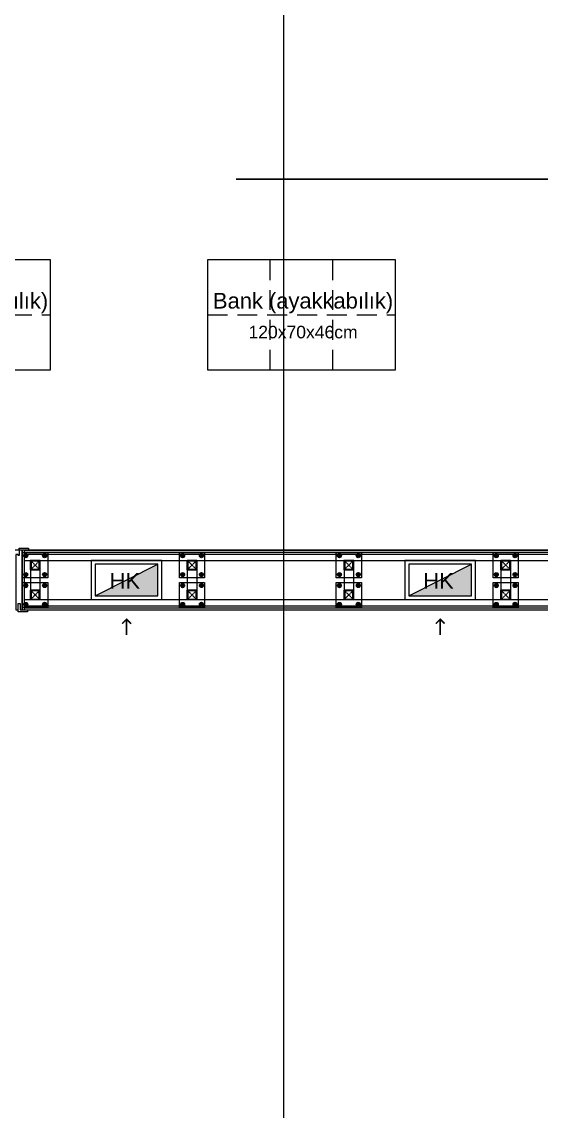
# Model space of a CAD drawing. Header units: centimetres. Extents: x 405464 to 563355, y 50011 to 66875.
# Drawn here: x 507421 to 507753, y 56321 to 57015 of the extents above; entities that cross this region are included whole.
import ezdxf
from ezdxf.enums import TextEntityAlignment as Align

# ---------------------------------------------------------------- set-up
doc = ezdxf.new("R2010")
doc.units = ezdxf.units.CM
for name, pattern in [('CHAIN', [0.3543, 0.2362, -0.0295, 0.0591, -0.0295]), ('DASHDOT', [25.4, 12.7, -6.35, 0, -6.35]), ('DASHED', [4, 2, -2]), ('DASHED2', [9.525, 6.35, -3.175]), ('M00$0$CENTER', [50.8, 31.75, -6.35, 6.35, -6.35])]:
    doc.linetypes.add(name, pattern=pattern)
doc.layers.get('0').update_dxf_attribs({"lineweight": 9})
doc.layers.add('-MH_Ad', color=1, linetype='Continuous', lineweight=9, true_color=0xff0000)
doc.layers.add('DV_alçıpanel_duvar_yeni', color=1, linetype='Continuous', lineweight=20, true_color=0xff0000)
for name, color, linetype, lineweight in [('0-KRCN-MİMARİ-220526', 8, 'Continuous', 9), ('A_Aks', 30, 'DASHDOT', 9), ('D_Profil', 155, 'Continuous', 15), ('G_0.09', 254, 'Continuous', 9), ('M00$0$A_Iskelet', 20, 'Continuous', 25), ('M00$0$D_Merkez', 51, 'M00$0$CENTER', 13), ('M00$0$D_Profil', 155, 'Continuous', 15), ('MH_Alan', 51, 'Continuous', 9), ('TF_Mobilya', 142, 'Continuous', 9)]:
    doc.layers.add(name, color=color, linetype=linetype, lineweight=lineweight)
doc.layers.add('_statik', color=2, linetype='Continuous')
doc.styles.add('MP_KAPI_POZ', font='arial.ttf')
doc.styles.add('Normal', font='arial.ttf')

# ---------------------------------------------------------------- blocks, each defined once
blk = doc.blocks.new('a_aks')
at = {"layer": 'A_Aks', "color": 8, "ltscale": 200}
blk.add_line((3230, 5308.05), (3230, -831.11), dxfattribs=at)
blk = doc.blocks.new('mimari_yeni_durum')
at = {"layer": 'A_Aks', "color": 8}
blk.add_blockref('a_aks', (0, 0), dxfattribs=at)
blk = doc.blocks.new('hazırlık_alanları_yp')
at = {"layer": 'TF_Mobilya', "color": 8, "linetype": 'DASHED2', "ltscale": 2}
for p, q in [((1591.6, 4474), (1591.6, 4544)), ((1631.6, 4474), (1631.6, 4544))]:
    blk.add_line(p, q, dxfattribs=at)
at = {"layer": 'TF_Mobilya', "color": 8}
for points in [[(1331.6, 4474), (1451.6, 4474), (1451.6, 4544), (1331.6, 4544)], [(1551.6, 4474), (1671.6, 4474), (1671.6, 4544), (1551.6, 4544)]]:
    blk.add_lwpolyline(points, close=True, dxfattribs=at)
at = {"layer": 'TF_Mobilya', "color": 8, "linetype": 'DASHED2', "ltscale": 2}
for points in [[(1331.6, 4509), (1451.6, 4509)], [(1551.6, 4509), (1671.6, 4509)]]:
    blk.add_lwpolyline(points, dxfattribs=at)
at = {"layer": 'TF_Mobilya', "color": 8, "style": 'MP_KAPI_POZ'}
for s, height, p in [('Bank (ayakkabılık)', 10, (1392.56, 4518.01)), ('Bank (ayakkabılık)', 10, (1612.56, 4518.01)), ('120x70x46cm', 8, (1612.56, 4498.01))]:
    blk.add_text(s, height=height, dxfattribs=at).set_placement(p, align=Align.MIDDLE_CENTER)
blk = doc.blocks.new('A$C17b1b0ad')
at = {"layer": 'MH_Alan', "color": 8}
blk.add_lwpolyline([(8656.98, 4416), (2547.5, 4416), (2547.5, 4826)], dxfattribs=at)
blk = doc.blocks.new('statik_temel_kalıp')
at = {"layer": '_statik', "color": 4, "linetype": 'DASHED', "ltscale": 100}
blk.add_line((-10930, -204.5), (-210, -204.5), dxfattribs=at)
blk = doc.blocks.new('*U114')
at = {"ltscale": 40}
blk.add_lwpolyline([(0, 0), (0, 6), (6, 6), (6, 0)], close=True, dxfattribs=at)
at = {"layer": 'M00$0$D_Merkez', "ltscale": 0.015}
for points in [[(0, 0), (6, 6)], [(0, 6), (6, 0)]]:
    blk.add_lwpolyline(points, dxfattribs=at)
at = {"layer": 'M00$0$D_Profil', "ltscale": 40}
blk.add_lwpolyline([(0.4, 0.4), (0.4, 5.6), (5.6, 5.6), (5.6, 0.4)], close=True, dxfattribs=at)
blk = doc.blocks.new('duvarlar')
h = blk.add_hatch(color=8)
h.dxf.hatch_style = 1
h.paths.add_polyline_path([(3150, 4387), (3150, 4407), (3110, 4387)])
h = blk.add_hatch(color=8)
h.dxf.hatch_style = 1
h.paths.add_polyline_path([(3350, 4387), (3350, 4407), (3310, 4387)])
at = {"color": 8}
for points in [[(3060.9, 4378), (3060.9, 4382), (3062.1, 4382), (3062.1, 4378), (3063.5, 4378), (3063.5, 4416), (3061.5, 4416), (3061.5, 4412.7), (3061, 4412.7), (3061, 4413.2), (3059.5, 4413.2), (3059.5, 4378)], [(3061.5, 4417.2), (3067.5, 4417.2), (3067.5, 4416), (3061.5, 4416)], [(3063.75, 4398.5), (3063.75, 4414.5), (3079.75, 4414.5), (3079.75, 4398.5)], [(3163.75, 4398.5), (3163.75, 4414.5), (3179.75, 4414.5), (3179.75, 4398.5)], [(3263.75, 4398.5), (3263.75, 4414.5), (3279.75, 4414.5), (3279.75, 4398.5)], [(3363.75, 4398.5), (3363.75, 4414.5), (3379.75, 4414.5), (3379.75, 4398.5)], [(3150, 4387), (3150, 4407), (3110, 4407), (3110, 4387)], [(3350, 4387), (3350, 4407), (3310, 4407), (3310, 4387)], [(3063.75, 4379.5), (3063.75, 4395.5), (3079.75, 4395.5), (3079.75, 4379.5)], [(3163.75, 4379.5), (3163.75, 4395.5), (3179.75, 4395.5), (3179.75, 4379.5)], [(3263.75, 4379.5), (3263.75, 4395.5), (3279.75, 4395.5), (3279.75, 4379.5)], [(3363.75, 4379.5), (3363.75, 4395.5), (3379.75, 4395.5), (3379.75, 4379.5)], [(3062.1, 4378), (3066.9, 4378), (3066.9, 4376.8), (3060.9, 4376.8), (3060.9, 4382), (3062.1, 4382)]]:
    blk.add_lwpolyline(points, close=True, dxfattribs=at)
for points in [[(3110, 4387), (3150, 4407)], [(3310, 4387), (3350, 4407)]]:
    blk.add_lwpolyline(points, dxfattribs=at)
at = {"color": 8, "const_width": 1}
for points in [[(3127.17, 4369.17), (3130, 4372), (3132.83, 4369.17)], [(3130, 4361.94), (3130, 4372)], [(3327.17, 4369.17), (3330, 4372), (3332.83, 4369.17)], [(3330, 4361.94), (3330, 4372)]]:
    blk.add_lwpolyline(points, dxfattribs=at)
at = {"layer": 'D_Profil', "color": 8}
for p, q in [((3064.75, 4409.5), (4178.75, 4409.5)), ((3068.75, 4403.5), (3068.75, 4390.5)), ((3074.75, 4403.5), (3074.75, 4390.5)), ((3168.75, 4403.5), (3168.75, 4390.5)), ((3174.75, 4403.5), (3174.75, 4390.5)), ((3268.75, 4403.5), (3268.75, 4390.5)), ((3274.75, 4403.5), (3274.75, 4390.5)), ((3368.75, 4403.5), (3368.75, 4390.5)), ((3374.75, 4403.5), (3374.75, 4390.5)), ((3064.75, 4384.5), (4178.75, 4384.5))]:
    blk.add_line(p, q, dxfattribs=at)
at = {"layer": 'DV_alçıpanel_duvar_yeni', "color": 8}
for p, q in [((3063.5, 4416), (3063.5, 4378)), ((3064.75, 4416), (3064.75, 4378)), ((3064.75, 4416), (4180, 4416)), ((3064.75, 4414.75), (4178.75, 4414.75)), ((3064.75, 4413.5), (4178.75, 4413.5)), ((3063.5, 4378), (4180, 4378)), ((3064.75, 4380.5), (4178.75, 4380.5)), ((3064.75, 4379.25), (4178.75, 4379.25))]:
    blk.add_line(p, q, dxfattribs=at)
at = {"layer": 'G_0.09', "color": 8}
for p, q in [((3065.75, 4413.67), (3064.74, 4413.09)), ((3064.74, 4413.09), (3064.74, 4411.91)), ((3064.74, 4411.91), (3065.75, 4411.33)), ((3066.76, 4413.09), (3065.75, 4413.67)), ((3065.75, 4411.33), (3066.76, 4411.91)), ((3066.76, 4411.91), (3066.76, 4413.09)), ((3076.74, 4413.09), (3077.75, 4413.67)), ((3076.74, 4411.91), (3076.74, 4413.09)), ((3077.75, 4411.33), (3076.74, 4411.91)), ((3077.75, 4413.67), (3078.76, 4413.09)), ((3078.76, 4411.91), (3077.75, 4411.33)), ((3078.76, 4413.09), (3078.76, 4411.91)), ((3165.75, 4413.67), (3164.74, 4413.09)), ((3164.74, 4413.09), (3164.74, 4411.91)), ((3164.74, 4411.91), (3165.75, 4411.33)), ((3166.76, 4413.09), (3165.75, 4413.67)), ((3165.75, 4411.33), (3166.76, 4411.91)), ((3166.76, 4411.91), (3166.76, 4413.09)), ((3176.74, 4413.09), (3177.75, 4413.67)), ((3176.74, 4411.91), (3176.74, 4413.09)), ((3177.75, 4411.33), (3176.74, 4411.91)), ((3177.75, 4413.67), (3178.76, 4413.09)), ((3178.76, 4411.91), (3177.75, 4411.33)), ((3178.76, 4413.09), (3178.76, 4411.91)), ((3265.75, 4413.67), (3264.74, 4413.09)), ((3264.74, 4413.09), (3264.74, 4411.91)), ((3264.74, 4411.91), (3265.75, 4411.33)), ((3266.76, 4413.09), (3265.75, 4413.67)), ((3265.75, 4411.33), (3266.76, 4411.91)), ((3266.76, 4411.91), (3266.76, 4413.09)), ((3276.74, 4413.09), (3277.75, 4413.67)), ((3276.74, 4411.91), (3276.74, 4413.09)), ((3277.75, 4411.33), (3276.74, 4411.91)), ((3277.75, 4413.67), (3278.76, 4413.09)), ((3278.76, 4411.91), (3277.75, 4411.33)), ((3278.76, 4413.09), (3278.76, 4411.91)), ((3365.75, 4413.67), (3364.74, 4413.09)), ((3364.74, 4413.09), (3364.74, 4411.91)), ((3364.74, 4411.91), (3365.75, 4411.33)), ((3366.76, 4413.09), (3365.75, 4413.67)), ((3365.75, 4411.33), (3366.76, 4411.91)), ((3366.76, 4411.91), (3366.76, 4413.09)), ((3376.74, 4413.09), (3377.75, 4413.67)), ((3376.74, 4411.91), (3376.74, 4413.09)), ((3377.75, 4411.33), (3376.74, 4411.91)), ((3377.75, 4413.67), (3378.76, 4413.09)), ((3378.76, 4411.91), (3377.75, 4411.33)), ((3378.76, 4413.09), (3378.76, 4411.91)), ((3064.74, 4401.09), (3065.75, 4401.67)), ((3065.75, 4401.67), (3066.76, 4401.09)), ((3077.75, 4401.67), (3076.74, 4401.09)), ((3078.76, 4401.09), (3077.75, 4401.67)), ((3164.74, 4401.09), (3165.75, 4401.67)), ((3165.75, 4401.67), (3166.76, 4401.09)), ((3177.75, 4401.67), (3176.74, 4401.09)), ((3178.76, 4401.09), (3177.75, 4401.67)), ((3264.74, 4401.09), (3265.75, 4401.67)), ((3265.75, 4401.67), (3266.76, 4401.09)), ((3277.75, 4401.67), (3276.74, 4401.09)), ((3278.76, 4401.09), (3277.75, 4401.67)), ((3364.74, 4401.09), (3365.75, 4401.67)), ((3365.75, 4401.67), (3366.76, 4401.09)), ((3377.75, 4401.67), (3376.74, 4401.09)), ((3378.76, 4401.09), (3377.75, 4401.67)), ((3064.74, 4399.91), (3064.74, 4401.09)), ((3065.75, 4399.33), (3064.74, 4399.91)), ((3065.75, 4394.67), (3064.74, 4394.09)), ((3066.76, 4399.91), (3065.75, 4399.33)), ((3066.76, 4394.09), (3065.75, 4394.67)), ((3066.76, 4401.09), (3066.76, 4399.91)), ((3076.74, 4401.09), (3076.74, 4399.91)), ((3076.74, 4399.91), (3077.75, 4399.33)), ((3076.74, 4394.09), (3077.75, 4394.67)), ((3077.75, 4399.33), (3078.76, 4399.91)), ((3077.75, 4394.67), (3078.76, 4394.09)), ((3078.76, 4399.91), (3078.76, 4401.09)), ((3164.74, 4399.91), (3164.74, 4401.09)), ((3165.75, 4399.33), (3164.74, 4399.91)), ((3165.75, 4394.67), (3164.74, 4394.09)), ((3166.76, 4399.91), (3165.75, 4399.33)), ((3166.76, 4394.09), (3165.75, 4394.67)), ((3166.76, 4401.09), (3166.76, 4399.91)), ((3176.74, 4401.09), (3176.74, 4399.91)), ((3176.74, 4399.91), (3177.75, 4399.33)), ((3176.74, 4394.09), (3177.75, 4394.67)), ((3177.75, 4399.33), (3178.76, 4399.91)), ((3177.75, 4394.67), (3178.76, 4394.09)), ((3178.76, 4399.91), (3178.76, 4401.09)), ((3264.74, 4399.91), (3264.74, 4401.09)), ((3265.75, 4399.33), (3264.74, 4399.91)), ((3265.75, 4394.67), (3264.74, 4394.09)), ((3266.76, 4399.91), (3265.75, 4399.33)), ((3266.76, 4394.09), (3265.75, 4394.67)), ((3266.76, 4401.09), (3266.76, 4399.91)), ((3276.74, 4401.09), (3276.74, 4399.91)), ((3276.74, 4399.91), (3277.75, 4399.33)), ((3276.74, 4394.09), (3277.75, 4394.67)), ((3277.75, 4399.33), (3278.76, 4399.91)), ((3277.75, 4394.67), (3278.76, 4394.09)), ((3278.76, 4399.91), (3278.76, 4401.09)), ((3364.74, 4399.91), (3364.74, 4401.09)), ((3365.75, 4399.33), (3364.74, 4399.91)), ((3365.75, 4394.67), (3364.74, 4394.09)), ((3366.76, 4399.91), (3365.75, 4399.33)), ((3366.76, 4394.09), (3365.75, 4394.67)), ((3366.76, 4401.09), (3366.76, 4399.91)), ((3376.74, 4401.09), (3376.74, 4399.91)), ((3376.74, 4399.91), (3377.75, 4399.33)), ((3376.74, 4394.09), (3377.75, 4394.67)), ((3377.75, 4399.33), (3378.76, 4399.91)), ((3377.75, 4394.67), (3378.76, 4394.09)), ((3378.76, 4399.91), (3378.76, 4401.09)), ((3064.74, 4394.09), (3064.74, 4392.91)), ((3064.74, 4392.91), (3065.75, 4392.33)), ((3065.75, 4392.33), (3066.76, 4392.91)), ((3066.76, 4392.91), (3066.76, 4394.09)), ((3076.74, 4392.91), (3076.74, 4394.09)), ((3077.75, 4392.33), (3076.74, 4392.91)), ((3078.76, 4392.91), (3077.75, 4392.33)), ((3078.76, 4394.09), (3078.76, 4392.91)), ((3164.74, 4394.09), (3164.74, 4392.91)), ((3164.74, 4392.91), (3165.75, 4392.33)), ((3165.75, 4392.33), (3166.76, 4392.91)), ((3166.76, 4392.91), (3166.76, 4394.09)), ((3176.74, 4392.91), (3176.74, 4394.09)), ((3177.75, 4392.33), (3176.74, 4392.91)), ((3178.76, 4392.91), (3177.75, 4392.33)), ((3178.76, 4394.09), (3178.76, 4392.91)), ((3264.74, 4394.09), (3264.74, 4392.91)), ((3264.74, 4392.91), (3265.75, 4392.33)), ((3265.75, 4392.33), (3266.76, 4392.91)), ((3266.76, 4392.91), (3266.76, 4394.09)), ((3276.74, 4392.91), (3276.74, 4394.09)), ((3277.75, 4392.33), (3276.74, 4392.91)), ((3278.76, 4392.91), (3277.75, 4392.33)), ((3278.76, 4394.09), (3278.76, 4392.91)), ((3364.74, 4394.09), (3364.74, 4392.91)), ((3364.74, 4392.91), (3365.75, 4392.33)), ((3365.75, 4392.33), (3366.76, 4392.91)), ((3366.76, 4392.91), (3366.76, 4394.09)), ((3376.74, 4392.91), (3376.74, 4394.09)), ((3377.75, 4392.33), (3376.74, 4392.91)), ((3378.76, 4392.91), (3377.75, 4392.33)), ((3378.76, 4394.09), (3378.76, 4392.91)), ((3064.74, 4382.09), (3065.75, 4382.67)), ((3064.74, 4380.91), (3064.74, 4382.09)), ((3065.75, 4380.33), (3064.74, 4380.91)), ((3065.75, 4382.67), (3066.76, 4382.09)), ((3066.76, 4380.91), (3065.75, 4380.33)), ((3066.76, 4382.09), (3066.76, 4380.91)), ((3077.75, 4382.67), (3076.74, 4382.09)), ((3076.74, 4382.09), (3076.74, 4380.91)), ((3076.74, 4380.91), (3077.75, 4380.33)), ((3078.76, 4382.09), (3077.75, 4382.67)), ((3077.75, 4380.33), (3078.76, 4380.91)), ((3078.76, 4380.91), (3078.76, 4382.09)), ((3164.74, 4382.09), (3165.75, 4382.67)), ((3164.74, 4380.91), (3164.74, 4382.09)), ((3165.75, 4380.33), (3164.74, 4380.91)), ((3165.75, 4382.67), (3166.76, 4382.09)), ((3166.76, 4380.91), (3165.75, 4380.33)), ((3166.76, 4382.09), (3166.76, 4380.91)), ((3177.75, 4382.67), (3176.74, 4382.09)), ((3176.74, 4382.09), (3176.74, 4380.91)), ((3176.74, 4380.91), (3177.75, 4380.33)), ((3178.76, 4382.09), (3177.75, 4382.67)), ((3177.75, 4380.33), (3178.76, 4380.91)), ((3178.76, 4380.91), (3178.76, 4382.09)), ((3264.74, 4382.09), (3265.75, 4382.67)), ((3264.74, 4380.91), (3264.74, 4382.09)), ((3265.75, 4380.33), (3264.74, 4380.91)), ((3265.75, 4382.67), (3266.76, 4382.09)), ((3266.76, 4380.91), (3265.75, 4380.33)), ((3266.76, 4382.09), (3266.76, 4380.91)), ((3277.75, 4382.67), (3276.74, 4382.09)), ((3276.74, 4382.09), (3276.74, 4380.91)), ((3276.74, 4380.91), (3277.75, 4380.33)), ((3278.76, 4382.09), (3277.75, 4382.67)), ((3277.75, 4380.33), (3278.76, 4380.91)), ((3278.76, 4380.91), (3278.76, 4382.09)), ((3364.74, 4382.09), (3365.75, 4382.67)), ((3364.74, 4380.91), (3364.74, 4382.09)), ((3365.75, 4380.33), (3364.74, 4380.91)), ((3365.75, 4382.67), (3366.76, 4382.09)), ((3366.76, 4380.91), (3365.75, 4380.33)), ((3366.76, 4382.09), (3366.76, 4380.91)), ((3377.75, 4382.67), (3376.74, 4382.09)), ((3376.74, 4382.09), (3376.74, 4380.91)), ((3376.74, 4380.91), (3377.75, 4380.33)), ((3378.76, 4382.09), (3377.75, 4382.67)), ((3377.75, 4380.33), (3378.76, 4380.91)), ((3378.76, 4380.91), (3378.76, 4382.09))]:
    blk.add_line(p, q, dxfattribs=at)
at = {"layer": 'G_0.09', "color": 8, "linetype": 'CHAIN', "ltscale": 3}
for p, q in [((3064.74, 4412.5), (3066.76, 4412.5)), ((3065.75, 4411.33), (3065.75, 4413.67)), ((3078.76, 4412.5), (3076.74, 4412.5)), ((3077.75, 4411.33), (3077.75, 4413.67)), ((3164.74, 4412.5), (3166.76, 4412.5)), ((3165.75, 4411.33), (3165.75, 4413.67)), ((3178.76, 4412.5), (3176.74, 4412.5)), ((3177.75, 4411.33), (3177.75, 4413.67)), ((3264.74, 4412.5), (3266.76, 4412.5)), ((3265.75, 4411.33), (3265.75, 4413.67)), ((3278.76, 4412.5), (3276.74, 4412.5)), ((3277.75, 4411.33), (3277.75, 4413.67)), ((3364.74, 4412.5), (3366.76, 4412.5)), ((3365.75, 4411.33), (3365.75, 4413.67)), ((3378.76, 4412.5), (3376.74, 4412.5)), ((3377.75, 4411.33), (3377.75, 4413.67)), ((3065.75, 4401.67), (3065.75, 4399.33)), ((3077.75, 4401.67), (3077.75, 4399.33)), ((3165.75, 4401.67), (3165.75, 4399.33)), ((3177.75, 4401.67), (3177.75, 4399.33)), ((3265.75, 4401.67), (3265.75, 4399.33)), ((3277.75, 4401.67), (3277.75, 4399.33)), ((3365.75, 4401.67), (3365.75, 4399.33)), ((3377.75, 4401.67), (3377.75, 4399.33)), ((3064.74, 4400.5), (3066.76, 4400.5)), ((3065.75, 4392.33), (3065.75, 4394.67)), ((3078.76, 4400.5), (3076.74, 4400.5)), ((3077.75, 4392.33), (3077.75, 4394.67)), ((3164.74, 4400.5), (3166.76, 4400.5)), ((3165.75, 4392.33), (3165.75, 4394.67)), ((3178.76, 4400.5), (3176.74, 4400.5)), ((3177.75, 4392.33), (3177.75, 4394.67)), ((3264.74, 4400.5), (3266.76, 4400.5)), ((3265.75, 4392.33), (3265.75, 4394.67)), ((3278.76, 4400.5), (3276.74, 4400.5)), ((3277.75, 4392.33), (3277.75, 4394.67)), ((3364.74, 4400.5), (3366.76, 4400.5)), ((3365.75, 4392.33), (3365.75, 4394.67)), ((3378.76, 4400.5), (3376.74, 4400.5)), ((3377.75, 4392.33), (3377.75, 4394.67)), ((3064.74, 4393.5), (3066.76, 4393.5)), ((3078.76, 4393.5), (3076.74, 4393.5)), ((3164.74, 4393.5), (3166.76, 4393.5)), ((3178.76, 4393.5), (3176.74, 4393.5)), ((3264.74, 4393.5), (3266.76, 4393.5)), ((3278.76, 4393.5), (3276.74, 4393.5)), ((3364.74, 4393.5), (3366.76, 4393.5)), ((3378.76, 4393.5), (3376.74, 4393.5)), ((3064.74, 4381.5), (3066.76, 4381.5)), ((3065.75, 4382.67), (3065.75, 4380.33)), ((3078.76, 4381.5), (3076.74, 4381.5)), ((3077.75, 4382.67), (3077.75, 4380.33)), ((3164.74, 4381.5), (3166.76, 4381.5)), ((3165.75, 4382.67), (3165.75, 4380.33)), ((3178.76, 4381.5), (3176.74, 4381.5)), ((3177.75, 4382.67), (3177.75, 4380.33)), ((3264.74, 4381.5), (3266.76, 4381.5)), ((3265.75, 4382.67), (3265.75, 4380.33)), ((3278.76, 4381.5), (3276.74, 4381.5)), ((3277.75, 4382.67), (3277.75, 4380.33)), ((3364.74, 4381.5), (3366.76, 4381.5)), ((3365.75, 4382.67), (3365.75, 4380.33)), ((3378.76, 4381.5), (3376.74, 4381.5)), ((3377.75, 4382.67), (3377.75, 4380.33))]:
    blk.add_line(p, q, dxfattribs=at)
at = {"layer": 'G_0.09', "color": 8}
for points in [[(3152.5, 4384.5), (3152.5, 4409.5), (3107.5, 4409.5), (3107.5, 4384.5)], [(3352.5, 4384.5), (3352.5, 4409.5), (3307.5, 4409.5), (3307.5, 4384.5)]]:
    blk.add_lwpolyline(points, close=True, dxfattribs=at)
for centre, radius in [((3065.75, 4412.5), 1.28), ((3065.75, 4412.5), 0.917), ((3065.75, 4412.5), 0.9), ((3065.75, 4412.5), 0.693), ((3065.75, 4412.5), 0.64), ((3065.75, 4412.5), 0.539), ((3077.75, 4412.5), 1.28), ((3077.75, 4412.5), 0.917), ((3077.75, 4412.5), 0.9), ((3077.75, 4412.5), 0.693), ((3077.75, 4412.5), 0.64), ((3077.75, 4412.5), 0.539), ((3165.75, 4412.5), 1.28), ((3165.75, 4412.5), 0.917), ((3165.75, 4412.5), 0.9), ((3165.75, 4412.5), 0.693), ((3165.75, 4412.5), 0.64), ((3165.75, 4412.5), 0.539), ((3177.75, 4412.5), 1.28), ((3177.75, 4412.5), 0.917), ((3177.75, 4412.5), 0.9), ((3177.75, 4412.5), 0.693), ((3177.75, 4412.5), 0.64), ((3177.75, 4412.5), 0.539), ((3265.75, 4412.5), 1.28), ((3265.75, 4412.5), 0.917), ((3265.75, 4412.5), 0.9), ((3265.75, 4412.5), 0.693), ((3265.75, 4412.5), 0.64), ((3265.75, 4412.5), 0.539), ((3277.75, 4412.5), 1.28), ((3277.75, 4412.5), 0.917), ((3277.75, 4412.5), 0.9), ((3277.75, 4412.5), 0.693), ((3277.75, 4412.5), 0.64), ((3277.75, 4412.5), 0.539), ((3365.75, 4412.5), 1.28), ((3365.75, 4412.5), 0.917), ((3365.75, 4412.5), 0.9), ((3365.75, 4412.5), 0.693), ((3365.75, 4412.5), 0.64), ((3365.75, 4412.5), 0.539), ((3377.75, 4412.5), 1.28), ((3377.75, 4412.5), 0.917), ((3377.75, 4412.5), 0.9), ((3377.75, 4412.5), 0.693), ((3377.75, 4412.5), 0.64), ((3377.75, 4412.5), 0.539), ((3065.75, 4400.5), 1.28), ((3077.75, 4400.5), 1.28), ((3165.75, 4400.5), 1.28), ((3177.75, 4400.5), 1.28), ((3265.75, 4400.5), 1.28), ((3277.75, 4400.5), 1.28), ((3365.75, 4400.5), 1.28), ((3377.75, 4400.5), 1.28), ((3065.75, 4393.5), 1.28), ((3065.75, 4400.5), 0.917), ((3065.75, 4400.5), 0.9), ((3065.75, 4400.5), 0.693), ((3065.75, 4400.5), 0.64), ((3065.75, 4400.5), 0.539), ((3077.75, 4393.5), 1.28), ((3077.75, 4400.5), 0.917), ((3077.75, 4400.5), 0.9), ((3077.75, 4400.5), 0.693), ((3077.75, 4400.5), 0.64), ((3077.75, 4400.5), 0.539), ((3165.75, 4393.5), 1.28), ((3165.75, 4400.5), 0.917), ((3165.75, 4400.5), 0.9), ((3165.75, 4400.5), 0.693), ((3165.75, 4400.5), 0.64), ((3165.75, 4400.5), 0.539), ((3177.75, 4393.5), 1.28), ((3177.75, 4400.5), 0.917), ((3177.75, 4400.5), 0.9), ((3177.75, 4400.5), 0.693), ((3177.75, 4400.5), 0.64), ((3177.75, 4400.5), 0.539), ((3265.75, 4393.5), 1.28), ((3265.75, 4400.5), 0.917), ((3265.75, 4400.5), 0.9), ((3265.75, 4400.5), 0.693), ((3265.75, 4400.5), 0.64), ((3265.75, 4400.5), 0.539), ((3277.75, 4393.5), 1.28), ((3277.75, 4400.5), 0.917), ((3277.75, 4400.5), 0.9), ((3277.75, 4400.5), 0.693), ((3277.75, 4400.5), 0.64), ((3277.75, 4400.5), 0.539), ((3365.75, 4393.5), 1.28), ((3365.75, 4400.5), 0.917), ((3365.75, 4400.5), 0.9), ((3365.75, 4400.5), 0.693), ((3365.75, 4400.5), 0.64), ((3365.75, 4400.5), 0.539), ((3377.75, 4393.5), 1.28), ((3377.75, 4400.5), 0.917), ((3377.75, 4400.5), 0.9), ((3377.75, 4400.5), 0.693), ((3377.75, 4400.5), 0.64), ((3377.75, 4400.5), 0.539), ((3065.75, 4393.5), 0.917), ((3065.75, 4393.5), 0.9), ((3065.75, 4393.5), 0.693), ((3065.75, 4393.5), 0.64), ((3065.75, 4393.5), 0.539), ((3077.75, 4393.5), 0.917), ((3077.75, 4393.5), 0.9), ((3077.75, 4393.5), 0.693), ((3077.75, 4393.5), 0.64), ((3077.75, 4393.5), 0.539), ((3165.75, 4393.5), 0.917), ((3165.75, 4393.5), 0.9), ((3165.75, 4393.5), 0.693), ((3165.75, 4393.5), 0.64), ((3165.75, 4393.5), 0.539), ((3177.75, 4393.5), 0.917), ((3177.75, 4393.5), 0.9), ((3177.75, 4393.5), 0.693), ((3177.75, 4393.5), 0.64), ((3177.75, 4393.5), 0.539), ((3265.75, 4393.5), 0.917), ((3265.75, 4393.5), 0.9), ((3265.75, 4393.5), 0.693), ((3265.75, 4393.5), 0.64), ((3265.75, 4393.5), 0.539), ((3277.75, 4393.5), 0.917), ((3277.75, 4393.5), 0.9), ((3277.75, 4393.5), 0.693), ((3277.75, 4393.5), 0.64), ((3277.75, 4393.5), 0.539), ((3365.75, 4393.5), 0.917), ((3365.75, 4393.5), 0.9), ((3365.75, 4393.5), 0.693), ((3365.75, 4393.5), 0.64), ((3365.75, 4393.5), 0.539), ((3377.75, 4393.5), 0.917), ((3377.75, 4393.5), 0.9), ((3377.75, 4393.5), 0.693), ((3377.75, 4393.5), 0.64), ((3377.75, 4393.5), 0.539), ((3065.75, 4381.5), 1.28), ((3065.75, 4381.5), 0.917), ((3065.75, 4381.5), 0.9), ((3065.75, 4381.5), 0.693), ((3065.75, 4381.5), 0.64), ((3065.75, 4381.5), 0.539), ((3077.75, 4381.5), 1.28), ((3077.75, 4381.5), 0.917), ((3077.75, 4381.5), 0.9), ((3077.75, 4381.5), 0.693), ((3077.75, 4381.5), 0.64), ((3077.75, 4381.5), 0.539), ((3165.75, 4381.5), 1.28), ((3165.75, 4381.5), 0.917), ((3165.75, 4381.5), 0.9), ((3165.75, 4381.5), 0.693), ((3165.75, 4381.5), 0.64), ((3165.75, 4381.5), 0.539), ((3177.75, 4381.5), 1.28), ((3177.75, 4381.5), 0.917), ((3177.75, 4381.5), 0.9), ((3177.75, 4381.5), 0.693), ((3177.75, 4381.5), 0.64), ((3177.75, 4381.5), 0.539), ((3265.75, 4381.5), 1.28), ((3265.75, 4381.5), 0.917), ((3265.75, 4381.5), 0.9), ((3265.75, 4381.5), 0.693), ((3265.75, 4381.5), 0.64), ((3265.75, 4381.5), 0.539), ((3277.75, 4381.5), 1.28), ((3277.75, 4381.5), 0.917), ((3277.75, 4381.5), 0.9), ((3277.75, 4381.5), 0.693), ((3277.75, 4381.5), 0.64), ((3277.75, 4381.5), 0.539), ((3365.75, 4381.5), 1.28), ((3365.75, 4381.5), 0.917), ((3365.75, 4381.5), 0.9), ((3365.75, 4381.5), 0.693), ((3365.75, 4381.5), 0.64), ((3365.75, 4381.5), 0.539), ((3377.75, 4381.5), 1.28), ((3377.75, 4381.5), 0.917), ((3377.75, 4381.5), 0.9), ((3377.75, 4381.5), 0.693), ((3377.75, 4381.5), 0.64), ((3377.75, 4381.5), 0.539)]:
    blk.add_circle(centre, radius, dxfattribs=at)
at = {"layer": 'G_0.09', "color": 8, "linetype": 'Continuous'}
for centre, start, end in [((3065.75, 4412.5), 18, 198), ((3065.75, 4412.5), 18, 198), ((3065.75, 4412.5), 198, 18), ((3065.75, 4412.5), 198, 18), ((3077.75, 4412.5), 162, 342), ((3077.75, 4412.5), 162, 342), ((3077.75, 4412.5), 342, 162), ((3077.75, 4412.5), 342, 162), ((3165.75, 4412.5), 18, 198), ((3165.75, 4412.5), 18, 198), ((3165.75, 4412.5), 198, 18), ((3165.75, 4412.5), 198, 18), ((3177.75, 4412.5), 162, 342), ((3177.75, 4412.5), 162, 342), ((3177.75, 4412.5), 342, 162), ((3177.75, 4412.5), 342, 162), ((3265.75, 4412.5), 18, 198), ((3265.75, 4412.5), 18, 198), ((3265.75, 4412.5), 198, 18), ((3265.75, 4412.5), 198, 18), ((3277.75, 4412.5), 162, 342), ((3277.75, 4412.5), 162, 342), ((3277.75, 4412.5), 342, 162), ((3277.75, 4412.5), 342, 162), ((3365.75, 4412.5), 18, 198), ((3365.75, 4412.5), 18, 198), ((3365.75, 4412.5), 198, 18), ((3365.75, 4412.5), 198, 18), ((3377.75, 4412.5), 162, 342), ((3377.75, 4412.5), 162, 342), ((3377.75, 4412.5), 342, 162), ((3377.75, 4412.5), 342, 162), ((3065.75, 4400.5), 162, 342), ((3065.75, 4400.5), 162, 342), ((3065.75, 4400.5), 342, 162), ((3065.75, 4400.5), 342, 162), ((3077.75, 4400.5), 18, 198), ((3077.75, 4400.5), 18, 198), ((3077.75, 4400.5), 198, 18), ((3077.75, 4400.5), 198, 18), ((3165.75, 4400.5), 162, 342), ((3165.75, 4400.5), 162, 342), ((3165.75, 4400.5), 342, 162), ((3165.75, 4400.5), 342, 162), ((3177.75, 4400.5), 18, 198), ((3177.75, 4400.5), 18, 198), ((3177.75, 4400.5), 198, 18), ((3177.75, 4400.5), 198, 18), ((3265.75, 4400.5), 162, 342), ((3265.75, 4400.5), 162, 342), ((3265.75, 4400.5), 342, 162), ((3265.75, 4400.5), 342, 162), ((3277.75, 4400.5), 18, 198), ((3277.75, 4400.5), 18, 198), ((3277.75, 4400.5), 198, 18), ((3277.75, 4400.5), 198, 18), ((3365.75, 4400.5), 162, 342), ((3365.75, 4400.5), 162, 342), ((3365.75, 4400.5), 342, 162), ((3365.75, 4400.5), 342, 162), ((3377.75, 4400.5), 18, 198), ((3377.75, 4400.5), 18, 198), ((3377.75, 4400.5), 198, 18), ((3377.75, 4400.5), 198, 18), ((3065.75, 4393.5), 18, 198), ((3065.75, 4393.5), 18, 198), ((3065.75, 4393.5), 198, 18), ((3065.75, 4393.5), 198, 18), ((3077.75, 4393.5), 162, 342), ((3077.75, 4393.5), 162, 342), ((3077.75, 4393.5), 342, 162), ((3077.75, 4393.5), 342, 162), ((3165.75, 4393.5), 18, 198), ((3165.75, 4393.5), 18, 198), ((3165.75, 4393.5), 198, 18), ((3165.75, 4393.5), 198, 18), ((3177.75, 4393.5), 162, 342), ((3177.75, 4393.5), 162, 342), ((3177.75, 4393.5), 342, 162), ((3177.75, 4393.5), 342, 162), ((3265.75, 4393.5), 18, 198), ((3265.75, 4393.5), 18, 198), ((3265.75, 4393.5), 198, 18), ((3265.75, 4393.5), 198, 18), ((3277.75, 4393.5), 162, 342), ((3277.75, 4393.5), 162, 342), ((3277.75, 4393.5), 342, 162), ((3277.75, 4393.5), 342, 162), ((3365.75, 4393.5), 18, 198), ((3365.75, 4393.5), 18, 198), ((3365.75, 4393.5), 198, 18), ((3365.75, 4393.5), 198, 18), ((3377.75, 4393.5), 162, 342), ((3377.75, 4393.5), 162, 342), ((3377.75, 4393.5), 342, 162), ((3377.75, 4393.5), 342, 162), ((3065.75, 4381.5), 162, 342), ((3065.75, 4381.5), 162, 342), ((3065.75, 4381.5), 342, 162), ((3065.75, 4381.5), 342, 162), ((3077.75, 4381.5), 18, 198), ((3077.75, 4381.5), 18, 198), ((3077.75, 4381.5), 198, 18), ((3077.75, 4381.5), 198, 18), ((3165.75, 4381.5), 162, 342), ((3165.75, 4381.5), 162, 342), ((3165.75, 4381.5), 342, 162), ((3165.75, 4381.5), 342, 162), ((3177.75, 4381.5), 18, 198), ((3177.75, 4381.5), 18, 198), ((3177.75, 4381.5), 198, 18), ((3177.75, 4381.5), 198, 18), ((3265.75, 4381.5), 162, 342), ((3265.75, 4381.5), 162, 342), ((3265.75, 4381.5), 342, 162), ((3265.75, 4381.5), 342, 162), ((3277.75, 4381.5), 18, 198), ((3277.75, 4381.5), 18, 198), ((3277.75, 4381.5), 198, 18), ((3277.75, 4381.5), 198, 18), ((3365.75, 4381.5), 162, 342), ((3365.75, 4381.5), 162, 342), ((3365.75, 4381.5), 342, 162), ((3365.75, 4381.5), 342, 162), ((3377.75, 4381.5), 18, 198), ((3377.75, 4381.5), 18, 198), ((3377.75, 4381.5), 198, 18), ((3377.75, 4381.5), 198, 18)]:
    blk.add_arc(centre, 0.72, start, end, dxfattribs=at)
at = {"layer": 'G_0.09', "color": 8}
for centre, start, end in [((3065.75, 4412.5), 260, 170), ((3077.75, 4412.5), 10, 280), ((3165.75, 4412.5), 260, 170), ((3177.75, 4412.5), 10, 280), ((3265.75, 4412.5), 260, 170), ((3277.75, 4412.5), 10, 280), ((3365.75, 4412.5), 260, 170), ((3377.75, 4412.5), 10, 280), ((3065.75, 4400.5), 190, 100), ((3077.75, 4400.5), 80, 350), ((3165.75, 4400.5), 190, 100), ((3177.75, 4400.5), 80, 350), ((3265.75, 4400.5), 190, 100), ((3277.75, 4400.5), 80, 350), ((3365.75, 4400.5), 190, 100), ((3377.75, 4400.5), 80, 350), ((3065.75, 4393.5), 260, 170), ((3077.75, 4393.5), 10, 280), ((3165.75, 4393.5), 260, 170), ((3177.75, 4393.5), 10, 280), ((3265.75, 4393.5), 260, 170), ((3277.75, 4393.5), 10, 280), ((3365.75, 4393.5), 260, 170), ((3377.75, 4393.5), 10, 280), ((3065.75, 4381.5), 190, 100), ((3077.75, 4381.5), 80, 350), ((3165.75, 4381.5), 190, 100), ((3177.75, 4381.5), 80, 350), ((3265.75, 4381.5), 190, 100), ((3277.75, 4381.5), 80, 350), ((3365.75, 4381.5), 190, 100), ((3377.75, 4381.5), 80, 350)]:
    blk.add_arc(centre, 0.64, start, end, dxfattribs=at)
at = {"layer": 'M00$0$A_Iskelet', "color": 8, "xscale": -1}
for p in [(3074.75, 4403.5), (3174.75, 4403.5), (3274.75, 4403.5), (3374.75, 4403.5), (3074.75, 4384.5), (3174.75, 4384.5), (3274.75, 4384.5), (3374.75, 4384.5)]:
    blk.add_blockref('*U114', p, dxfattribs=at)
at = {"color": 8, "style": 'Normal'}
for p in [(3119.19, 4391.54), (3319.19, 4391.54)]:
    blk.add_text('HK', height=10, dxfattribs=at).set_placement(p)
blk = doc.blocks.new('A$C9e52caec')
at = {"layer": '-MH_Ad', "color": 8}
blk.add_blockref('A$C17b1b0ad', (0, 0), dxfattribs=at)
at = {"color": 8}
for name, p in [('mimari_yeni_durum', (0, 0)), ('hazırlık_alanları_yp', (1630, 57))]:
    blk.add_blockref(name, p, dxfattribs=at)
at = {"layer": '_statik'}
blk.add_blockref('statik_temel_kalıp', (12530, 4857), dxfattribs=at)
blk.add_blockref('duvarlar', (0, 0))

msp = doc.modelspace()

# ---------------------------------------------------------------- block references
at = {"layer": '0-KRCN-MİMARİ-220526', "rotation": 359.999999999997}
msp.add_blockref('A$C9e52caec', (504358.27, 52262.37, 74), dxfattribs=at)

doc.saveas('drawing.dxf')
